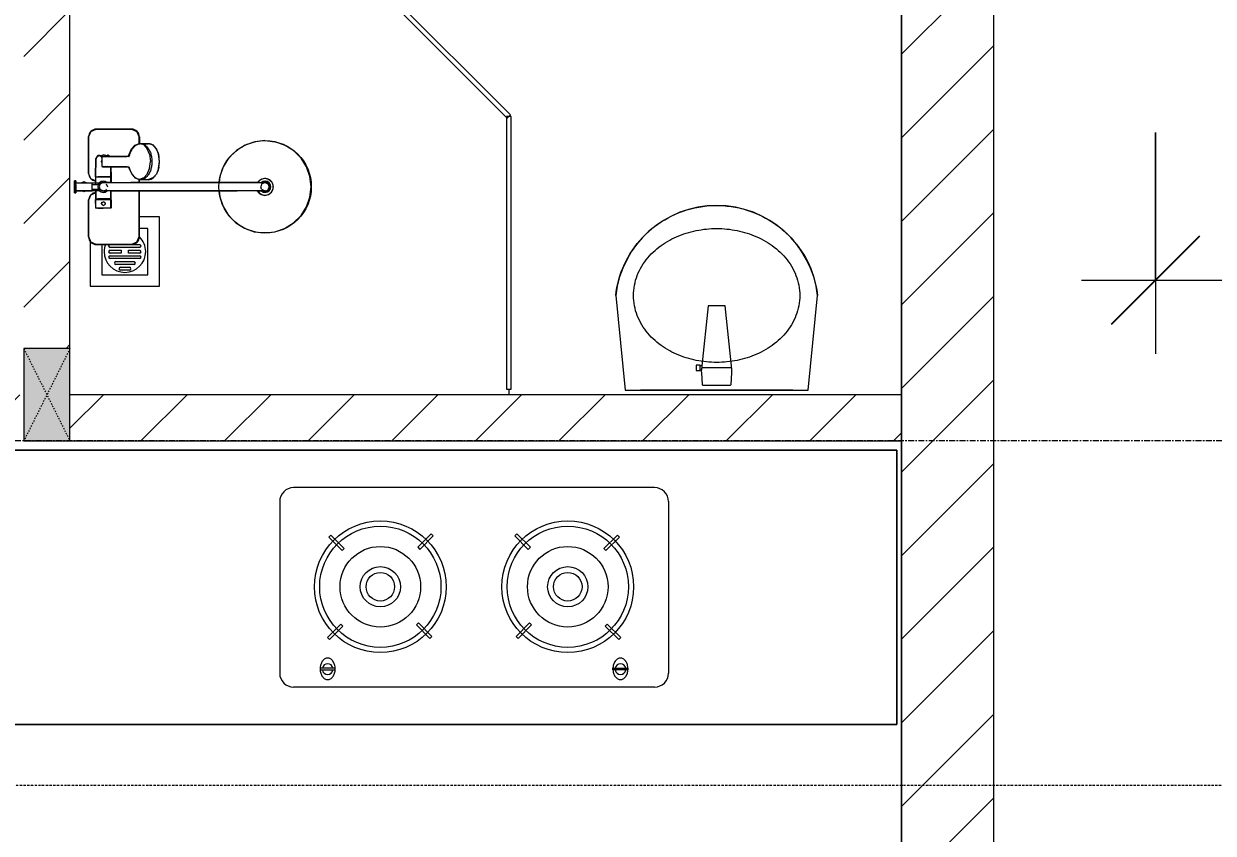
# Model space of a CAD drawing. Header units: millimetres. Extents: x 1591 to 239243, y -15958 to 82755.
# Drawn here: x 141951 to 144526, y 47587 to 49340 of the extents above; entities that cross this region are included whole.
import ezdxf

# ---------------------------------------------------------------- set-up
doc = ezdxf.new("R2010")
doc.units = ezdxf.units.MM
for name, pattern in [('Dash Dot 3_16_', [7.9375, 4.7625, -1.5875, 0, -1.5875]), ('Dash_2_', [6, 3, -3]), ('Grid Line', [22.225, 12.7, -3.175, 3.175, -3.175])]:
    doc.linetypes.add(name, pattern=pattern)
for name, color, linetype, lineweight in [('0-1', 250, 'Continuous', 5), ('A-ANNO-DIMS', 211, 'Continuous', 9), ('A-ANNO-DIMS-160', 211, 'Continuous', 9), ('A-FLOR-2', 9, 'Continuous', 9), ('A-GLAZ-CURT-1', 254, 'Continuous', 9), ('A-GLAZ-CURT-2', 9, 'Continuous', 9), ('A-WALL-1', 253, 'Continuous', 18), ('A-WALL-3', 113, 'Continuous', 18), ('A-WALL-PATT-1', 10, 'Continuous', 9), ('A-WALL-PATT-2', 111, 'Continuous', 9), ('G-ANNO-SYMB-1', 111, 'Dash Dot 3_16_', 18), ('I-FURN', 30, 'Continuous', 9), ('I-FURN-1', 254, 'Continuous', 9), ('M-EQPM-1', 254, 'Continuous', 9), ('P-SANR-FIXT', 6, 'Continuous', 9), ('P-SANR-FIXT-1', 254, 'Continuous', 9), ('S-COLS', 52, 'Continuous', 9), ('S-COLS-4', 254, 'Continuous', 9), ('S-COLS-5', 253, 'Continuous', 18), ('S-COLS-HDLN-1', 9, 'Dash_2_', 9), ('S-GRID-1', 1, 'Grid Line', 9)]:
    doc.layers.add(name, color=color, linetype=linetype, lineweight=lineweight)
doc.styles.add('UTM Avo', font='UTM Avo.ttf', dxfattribs={"width": 0.9, "height": 400})
doc.dimstyles.new('1_Dim_chi_tiet_2_5', dxfattribs={"dimscale": 304.8, "dimtxt": 399.720379, "dimasz": 0.629921, "dimexe": 0.524934, "dimexo": 0.0625, "dimgap": 0.052493, "dimtad": 1, "dimdec": 0, "dimrnd": 5, "dimzin": 0, "dimdsep": 46, "dimtxsty": 'UTM Avo', "dimblk1": 'OBLIQUE', "dimblk2": 'OBLIQUE', "dimsah": 1, "dimcen": 0.09, "dimdle": 0.524934, "dimazin": 0, "dimtfac": 1, "dimtdec": 4, "dimtix": 1, "dimtmove": 0, "dimatfit": 3, "dimfxl": 1.049869, "dimfxlon": 1, "dimtvp": 1, "dimtolj": 1, "dimtzin": 0, "dimarcsym": 2})
pattern_1 = [(45, (0, 0), (-90.50967, 90.50967), [])]

# ---------------------------------------------------------------- blocks, each defined once
blk = doc.blocks.new('bonruatreo - Chậu rửa-V40-TKCS_MB TẦNG 5')
at = {"layer": 'P-SANR-FIXT-1'}
for p, q in [((-218.6, 205), (-198.4, 0)), ((-18.5, 182.5), (-32.2, 52.9)), ((18.5, 182.5), (-18.5, 182.5)), ((33, 45.4), (18.5, 182.5)), ((198.4, 0), (218.6, 205)), ((-35.6, 54.2), (-44.7, 54.2)), ((-44.7, 54.2), (-44.7, 42.8)), ((-35.6, 52.9), (-35.6, 54.2)), ((-32.2, 52.9), (-35.6, 52.9)), ((-35.6, 44.2), (-35.6, 52.9)), ((-32.2, 52.9), (-33.1, 44.2)), ((-44.7, 42.8), (-35.6, 42.8)), ((-35.6, 42.8), (-35.6, 44.2)), ((-35.6, 44.2), (-33.1, 44.2)), ((-33, 37.3), (-31.4, 12.2)), ((32.7, 48.5), (-32.7, 48.5)), ((31.4, 12.2), (33, 37.3)), ((-198.4, 0), (198.4, 0)), ((165, 0), (-165, 0)), ((-30.2, 11), (30.2, 11))]:
    blk.add_line(p, q, dxfattribs=at)
at = {"layer": 'P-SANR-FIXT-1', "flags": 128}
blk.add_lwpolyline([(-218.6, 205), (-217.4, 213.7), (-215.9, 222.4), (-214, 231), (-211.8, 239.5), (-209.3, 247.9), (-206.4, 256.2), (-203.2, 264.4), (-199.6, 272.5), (-195.8, 280.4), (-191.6, 288.1), (-187.1, 295.7), (-182.3, 303.1), (-177.3, 310.3), (-171.9, 317.3), (-166.3, 324.1), (-160.4, 330.6), (-154.2, 336.9), (-147.8, 342.9), (-141.2, 348.7), (-134.3, 354.2), (-127.3, 359.4), (-120, 364.4), (-112.5, 369), (-104.9, 373.4), (-97.1, 377.4), (-89.1, 381.2), (-81, 384.6), (-72.7, 387.6), (-64.4, 390.4), (-55.9, 392.8), (-47.3, 394.8), (-38.7, 396.6), (-30, 397.9), (-21.3, 399), (-12.5, 399.6), (-3.7, 400), (5.1, 399.9), (13.9, 399.6), (22.6, 398.8), (31.4, 397.8), (40.1, 396.3), (48.7, 394.5), (57.2, 392.4), (65.7, 390), (74, 387.2), (82.2, 384.1), (90.3, 380.6), (98.3, 376.8), (106.1, 372.7), (113.7, 368.3), (121.1, 363.6), (128.4, 358.7), (135.4, 353.4), (142.2, 347.8), (148.8, 342), (155.2, 335.9), (161.3, 329.6), (167.2, 323), (172.8, 316.2), (178.1, 309.2), (183.1, 302), (187.8, 294.6), (192.2, 287), (196.4, 279.2), (200.2, 271.3), (203.7, 263.2), (206.8, 255), (209.7, 246.6), (212.2, 238.2), (214.3, 229.7), (216.1, 221.1), (217.6, 212.4), (218.6, 205)], dxfattribs=at)
at = {"layer": 'P-SANR-FIXT-1'}
for centre, radius, start, end in [((0, 180), 220, 6.525, 173.475), ((5.5, 41.4), 38.7, 175.8543, 186.034), ((-5.5, 41.4), 38.7, 353.966, 6.034), ((-30.1, 12.3), 1.3, 183.5997, 268.7722), ((30.1, 12.3), 1.3, 271.2278, 356.4003)]:
    blk.add_arc(centre, radius, start, end, dxfattribs=at)
for points in [[(-180, 205), (-180, 212.4), (-178.6, 227.3), (-172.4, 248.8), (-162.5, 268.9), (-149.4, 287), (-133.8, 303), (-116.1, 316.6), (-96.9, 327.9), (-76.5, 336.8), (-55.2, 343.5), (-33.3, 347.9), (-11.2, 350.1), (11.1, 350.1), (33.3, 347.9), (55.2, 343.5), (76.5, 336.8), (96.9, 327.9), (116.1, 316.6), (133.8, 302.9), (149.5, 287), (162.5, 268.8), (172.4, 248.8), (178.6, 227.3), (180, 212.4), (180, 205)], [(180, 205), (180, 197.6), (178.6, 182.7), (172.4, 161.2), (162.5, 141.2), (149.5, 123), (133.8, 107.1), (116.1, 93.4), (96.9, 82.1), (76.5, 73.2), (55.2, 66.5), (33.3, 62.1), (11.1, 59.9), (-11.2, 59.9), (-33.3, 62.1), (-55.2, 66.5), (-76.5, 73.2), (-96.9, 82.1), (-116.1, 93.4), (-133.8, 107), (-149.4, 123), (-162.5, 141.1), (-172.4, 161.2), (-178.6, 182.7), (-180, 197.6), (-180, 205)]]:
    blk.add_open_spline(points, degree=3, dxfattribs=at)
blk = doc.blocks.new('93925000_0001 - 93925000_top_dwg_93925000_T-348115-TKCS_MB TẦNG 5')
at = {"layer": 'P-SANR-FIXT'}
for p, q in [((-125, -47.4), (-125, -123.4)), ((-29.3, -30.4), (-108, -30.4)), ((-46.3, -78.4), (-46.3, -46.7)), ((-27.2, -47.1), (-26.1, -47.1)), ((21.5, -45.9), (60.6, -46.7)), ((29.3, -30.4), (108, -30.4)), ((125, -47.4), (125, -123.4)), ((-9, -412.5), (-9, -62.5)), ((9, -62.5), (9, -412.5)), ((43, -64.7), (43, -117.7)), ((65.8, -117.7), (65.8, -64.7)), ((-27.2, -77.9), (-26.1, -77.9)), ((43, -78.7), (21.5, -79.2)), ((42.7, -117.9), (42.7, -117.9)), ((43.2, -117.6), (43.2, -117.5)), ((65.6, -117.5), (65.6, -117.6)), ((66.1, -117.9), (66.1, -117.9)), ((-108, -140.4), (-9, -140.4)), ((9, -140.4), (16.1, -140.4)), ((15.4, -159.1), (15.8, -143.3)), ((108, -140.4), (92.7, -140.4)), ((93, -143.3), (93.4, -159.1))]:
    blk.add_line(p, q, dxfattribs=at)
at = {"layer": 'P-SANR-FIXT', "flags": 128}
for points in [[(-45.8, -46.1), (-27.2, -46.1), (-27.2, -78.9), (-45.8, -78.9)], [(-26.1, -46), (-26.1, -78.9), (-9, -79)], [(21.5, -47.4), (21.5, -79.1), (9, -79)]]:
    blk.add_lwpolyline(points, dxfattribs=at)
at = {"layer": 'P-SANR-FIXT'}
for centre, radius in [((-36.5, -62.5), 3.95), ((0, -412.5), 100)]:
    blk.add_circle(centre, radius, dxfattribs=at)
for centre, radius, start, end in [((-108, -47.4), 17, 90, 180), ((-45.8, -46.6), 0.5, 90, 180), ((-29.3, -47.4), 17, 4.7626, 90), ((0, -62.5), 12, 318.5904, 221.4096), ((29.3, -47.4), 17, 90, 175.2374), ((59.7, -57.1), 10.5, 38.6491, 85.492), ((108, -47.4), 17, 360, 90), ((0, -62.5), 9, 90, 180.0008), ((0, -62.5), 9, 360, 90), ((45.7, -61.8), 2.59, 155.1929, 175.7071), ((45.9, -61.8), 2.75, 130.8294, 155.1929), ((46.1, -62.1), 3.08, 110.5459, 130.8294), ((54.4, -334.8), 275.9, 88.2683, 91.7343), ((-11.1, -67.1), 76.9, 1.7693, 4.1075), ((65.2, -72.4), 3.46, 323.2522, 79.3541), ((-45.8, -78.4), 0.5, 180, 270), ((-108, -123.4), 17, 180, 270), ((43.6, -149.4), 29.5, 134.7867, 139.9744), ((46.2, -152), 33.2, 130.0223, 134.7808), ((47.7, -153.8), 35.5, 125.4414, 130.0144), ((49.9, -156.8), 39.2, 121.1773, 125.4365), ((50.6, -157.9), 40.5, 119.697, 121.1761), ((51, -158.7), 41.5, 117.0276, 119.7085), ((52.2, -161.1), 44.1, 113.3199, 117.0258), ((51.7, -159.9), 42.8, 109.7779, 113.2977), ((52.5, -162.2), 45.2, 106.1472, 109.7766), ((53.2, -164.5), 47.7, 103.9355, 106.1665), ((39.1, -108.2), 10.4, 284.3956, 285.5116), ((40.8, -114.2), 4.19, 285.5116, 289.9665), ((40.2, -112.5), 6, 289.9665, 292.7061), ((41.4, -115.3), 2.96, 292.7061, 296.5405), ((41.3, -115.1), 3.16, 296.9591, 300.8286), ((41.8, -115.8), 2.26, 300.8286, 305.287), ((42.1, -116.4), 1.64, 305.287, 309.9326), ((42.6, -116.9), 0.906, 309.9326, 315.24), ((66.5, -116.6), 1.39, 229.6335, 235.1234), ((66.3, -116.8), 1.08, 225.1702, 229.6335), ((67.3, -115.4), 2.79, 235.1234, 238.7439), ((67.2, -115.6), 2.6, 238.7439, 243.4573), ((67.8, -114.4), 3.89, 243.9189, 246.8313), ((68.1, -113.8), 4.52, 246.843, 250.4792), ((68.3, -113.2), 5.24, 250.478, 254.0406), ((68.5, -112.7), 5.75, 254.0357, 256.0561), ((55.4, -165.2), 48.4, 73.8659, 76.0481), ((56.2, -162.4), 45.5, 70.241, 73.86), ((57.4, -159.2), 42.1, 66.6693, 70.2637), ((56.5, -161.3), 44.3, 62.9815, 66.6728), ((58, -158.4), 41.1, 60.2783, 62.9855), ((57.7, -158.9), 41.7, 58.8444, 60.2824), ((59.2, -156.4), 38.7, 54.5377, 58.8482), ((60.9, -154), 35.8, 50.0034, 54.5405), ((62.8, -151.7), 32.8, 45.1921, 50.0042), ((65, -149.6), 29.8, 40.0487, 45.1896), ((87.6, -128.4), 1.5, 180, 187.5386), ((108, -123.4), 17, 270, 360), ((32.6, -143.6), 16.9, 172.414, 179.1297), ((33.7, -143.7), 17.9, 164.9525, 172.4168), ((35.2, -144.2), 19.5, 157.9614, 164.9563), ((37.1, -144.9), 21.6, 151.4775, 157.9654), ((39.3, -146.1), 24, 145.4892, 151.4815), ((41.5, -147.6), 26.8, 139.9517, 145.4927), ((87.6, -128.4), 1.5, 258.6057, 270), ((67.2, -147.7), 26.8, 34.5125, 40.0422), ((69.4, -146.2), 24.2, 28.5363, 34.4919), ((73.8, -143.9), 19.2, 21.6374, 28.9183), ((71.2, -145), 22.1, 15.4436, 21.6374), ((76.8, -143.4), 16.2, 7.1859, 15.4436), ((73.9, -143.8), 19.1, 1.2699, 7.1859), ((32.7, -159), 17.3, 181.3198, 222.2619), ((76, -159), 17.4, 317.3098, 358.6393), ((54.2, -123), 60.6, 259.1395, 270.1494), ((54.2, -119.5), 64.1, 270.1494, 280.3637), ((0, -412.5), 18, 120.2491, 59.7509), ((0, -412.5), 12.2, 137.7946, 42.2054), ((0, -412.5), 9, 180, 0)]:
    blk.add_arc(centre, radius, start, end, dxfattribs=at)
for points, degree in [([(-12.9, 0), (-12.9, -1.5), (-12.9, -3)], 2), ([(12.9, 0), (0, 0), (-12.8, 0)], 2), ([(12.8, 0), (12.9, 0), (12.9, 0)], 2), ([(12.9, 0), (12.9, -1.5), (12.9, -3)], 2), ([(-12.9, -3), (0, -3), (12.8, -3)], 2), ([(-12.8, -3), (-12.9, -3), (-12.9, -3)], 2), ([(-8.5, -3.8), (-8.5, -20.9), (-8.5, -38)], 2), ([(8.5, -3.8), (8.5, -20.9), (8.5, -38)], 2), ([(-5, -46), (-15.5, -46), (-26.1, -46)], 2), ([(-8.5, -38), (0, -38), (8.5, -38)], 2), ([(-5, -38), (-5, -44.8), (-5, -51.6)], 2), ([(5, -38), (5, -44.8), (5, -51.6)], 2), ([(5, -46), (13.3, -46), (21.5, -46)], 2), ([(43.2, -61.6), (43.1, -62.2), (43.3, -62.8), (43, -63.5), (43, -64.1), (43, -64.7)], 5), ([(46.1, -59), (45.8, -59), (45.6, -59), (45.4, -59.1), (45.2, -59.1), (45, -59.2)], 5), ([(65.6, -61.6), (65.6, -60.8), (65.5, -60), (64.3, -59), (63.5, -59), (62.7, -59)], 5), ([(42.8, -182.5), (33, -180.6), (24.7, -176.4), (19.9, -170.7)], 3), ([(88.8, -170.8), (83.9, -176.5), (75.6, -180.7), (65.8, -182.5)], 3)]:
    blk.add_open_spline(points, degree=degree, dxfattribs=at)
for points, weights in [([(-9.3, -3), (-8.5, -3), (-8.5, -3.8)], [1, 0.707106775639, 1]), ([(9.3, -3), (8.5, -3), (8.5, -3.8)], [1, 0.707106765177, 1]), ([(21.5, -45.9), (21.5, -45.7), (21.5, -47.4)], [0.874147445041, 0.908470869121, 1]), ([(67.9, -74.4), (66.9, -75.7), (65.8, -76.4)], [1, 0.991614392871, 1]), ([(54.4, -167.3), (15.8, -167.3), (15.8, -143.6)], [1, 0.707106781187, 1]), ([(93, -143.6), (93, -167.3), (54.4, -167.3)], [1, 0.707106781187, 1])]:
    blk.add_rational_spline(points, weights, degree=2, dxfattribs=at)
blk.add_open_spline([(68, -50.6), (68.4, -51.1), (68.6, -51.7), (68.7, -53.5), (68.2, -54.7), (66.1, -57), (64.6, -58.1), (62.7, -59)], degree=3, knots=[0.3623591, 0.3623591, 0.3623591, 0.3623591, 0.4991435, 0.4991435, 0.7494159, 0.7494159, 0.9564651, 0.9564651, 0.9564651, 0.9564651], dxfattribs=at)
blk = doc.blocks.new('93925000_0001 - 93925000_top_dwg-348114-TKCS_MB TẦNG 5')
blk.add_blockref('93925000_0001 - 93925000_top_dwg_93925000_T-348115-TKCS_MB TẦNG 5', (0, 0))
blk = doc.blocks.new('93925000_0001 - 93925000_3D_low_dwg-348120-TKCS_MB TẦNG 5')
at = {"layer": 'P-SANR-FIXT'}
for p, q in [((-13, 0.4), (-12.1, 0.4)), ((-13, 0.4), (-11.6, 0.4)), ((-13, 0.4), (-12.1, 0.4)), ((-13, 0.4), (-11.6, 0.4)), ((-13, -2.4), (-13, 0.4)), ((-13, -2.4), (-13, 0.4)), ((-12.1, 0.4), (-9.1, 0.4)), ((-12.1, 0.4), (-9.1, 0.4)), ((-8, 0.4), (-11.6, 0.4)), ((-8, 0.4), (-11.6, 0.4)), ((-9.1, 0.4), (-5, 0.4)), ((-5, 0.4), (-8, 0.4)), ((-5, 0.4), (0, 0.4)), ((0, 0.4), (5.1, 0.4)), ((5.1, 0.4), (9, 0.4)), ((8.2, 0.4), (5.1, 0.4)), ((11.6, 0.4), (8.2, 0.4)), ((11.6, 0.4), (8.2, 0.4)), ((9, 0.4), (12, 0.4)), ((9, 0.4), (12, 0.4)), ((13, 0.4), (11.6, 0.4)), ((13, 0.4), (11.6, 0.4)), ((12, 0.4), (13, 0.4)), ((12, 0.4), (13, 0.4)), ((13, -2.4), (13, 0.4)), ((13, -2.4), (13, 0.4)), ((-12.1, -2.4), (-13, -2.4)), ((-13, -2.4), (-11.6, -2.4)), ((-12.1, -2.4), (-13, -2.4)), ((-13, -2.4), (-11.6, -2.4)), ((-9.1, -2.4), (-12.1, -2.4)), ((-9.1, -2.4), (-12.1, -2.4)), ((-11.6, -2.4), (-8.5, -2.4)), ((-11.6, -2.4), (-8.9, -2.4)), ((-11.1, -20.1), (-8.9, -14.6)), ((-8.9, -25.2), (-11.1, -20.1)), ((-5, -2.4), (-9.1, -2.4)), ((-8.9, -45.6), (-8.9, -2.4)), ((-6.1, -2.4), (-8.5, -2.4)), ((-8.5, -53.6), (-8.5, -2.4)), ((0, -2.4), (-5, -2.4)), ((5.1, -2.4), (0, -2.4)), ((5.1, -2.4), (9, -2.4)), ((6.1, -2.4), (8.5, -2.4)), ((11.6, -2.4), (8.5, -2.4)), ((8.5, -2.4), (8.5, -53.6)), ((8.9, -2.4), (8.9, -45.6)), ((11.6, -2.4), (8.9, -2.4)), ((11.1, -20.1), (8.9, -15)), ((8.9, -25.6), (11.1, -20.1)), ((9, -2.4), (12, -2.4)), ((9, -2.4), (12, -2.4)), ((13, -2.4), (11.6, -2.4)), ((13, -2.4), (11.6, -2.4)), ((12, -2.4), (13, -2.4)), ((12, -2.4), (13, -2.4)), ((-125, -47), (-120, -35)), ((-120, -35), (-125, -47)), ((-125, -123), (-125, -47)), ((-125, -47), (-125, -123)), ((-120, -35), (-108, -30)), ((-108, -30), (-120, -35)), ((-108, -30), (-29.2, -30)), ((-29.2, -30), (-108, -30)), ((-46.3, -45.7), (-27.2, -45.6)), ((-46.3, -46.9), (-46.3, -45.7)), ((-46.3, -45.7), (-46.3, -46.9)), ((-46.3, -50.5), (-46.3, -46.9)), ((-46.3, -50.5), (-46.3, -56.1)), ((-29.2, -30), (-17.2, -35)), ((-17.2, -35), (-29.2, -30)), ((-27.2, -46.8), (-27.2, -45.6)), ((-27.2, -46.8), (-27.2, -50.4)), ((-27.2, -56), (-27.2, -50.4)), ((-26.1, -46.8), (-26.1, -45.6)), ((-8.5, -45.6), (-26.1, -45.6)), ((-26.1, -46.8), (-26.1, -50.4)), ((-26.1, -56), (-26.1, -50.4)), ((-17.2, -35), (-12.8, -45.6)), ((-12.8, -45.6), (-17.2, -35)), ((-4.4, -50.9), (-8.5, -53.6)), ((-4.4, -50.9), (-8.5, -53.6)), ((-4.6, -51), (-4.4, -50.9)), ((0, -50.1), (-4.4, -50.9)), ((4.4, -50.9), (0, -50.1)), ((4.4, -50.9), (4.6, -51)), ((4.4, -50.9), (8.5, -53.6)), ((4.4, -50.9), (8.5, -53.6)), ((21.5, -45.6), (8.5, -45.6)), ((17.2, -35), (12.8, -45.6)), ((12.8, -45.6), (17.2, -35)), ((17.2, -35), (29.2, -30)), ((17.2, -35), (29.2, -30)), ((21.5, -45.6), (60.6, -46.1)), ((21.5, -46.8), (21.5, -45.6)), ((21.5, -46.8), (21.5, -50.4)), ((21.5, -56), (21.5, -50.4)), ((29.2, -30), (108, -30)), ((108, -30), (29.2, -30)), ((60.6, -46.1), (66.7, -50.3)), ((66.7, -50.3), (69.5, -62.1)), ((108, -30), (120, -35)), ((120, -35), (108, -30)), ((120, -35), (125, -47)), ((125, -47), (120, -35)), ((125, -47), (125, -123)), ((125, -123), (125, -47)), ((-46.3, -56.1), (-46.3, -62.1)), ((-46.3, -68.1), (-46.3, -62.1)), ((-46.3, -73.7), (-46.3, -68.1)), ((-46.3, -77.3), (-46.3, -73.7)), ((-40.5, -62.1), (-39.4, -59.4)), ((-40.5, -62.1), (-39.3, -64.9)), ((-36.6, -58.1), (-39.4, -59.4)), ((-36.5, -66.1), (-39.3, -64.9)), ((-36.6, -58.1), (-33.6, -59.3)), ((-33.6, -64.8), (-36.5, -66.1)), ((-33.6, -59.3), (-32.5, -62.1)), ((-33.6, -64.8), (-32.5, -62.1)), ((-27.2, -62.1), (-27.2, -56)), ((-27.2, -68.2), (-27.2, -62.1)), ((-27.2, -73.8), (-27.2, -68.2)), ((-27.2, -77.4), (-27.2, -73.8)), ((-26.1, -62.1), (-26.1, -56)), ((-26.1, -68.2), (-26.1, -62.1)), ((-26.1, -73.8), (-26.1, -68.2)), ((-26.1, -77.4), (-26.1, -73.8)), ((-11.1, -57.5), (-12, -62.1)), ((-11.2, -57.7), (-12, -62.1)), ((-12, -62.1), (-11.2, -66.5)), ((-12, -62.1), (-11.2, -66.5)), ((-8.5, -53.6), (-11.2, -57.7)), ((-8.5, -53.6), (-11.2, -57.7)), ((-11.1, -57.5), (-11.2, -57.7)), ((-11.1, -66.7), (-11.2, -66.5)), ((-11.2, -66.5), (-9, -69.8)), ((-11.1, -66.7), (-9, -69.9)), ((-5.4, -54.9), (-9, -62.1)), ((-9, -62.1), (-9, -66.3)), ((-9, -79.5), (-9, -66.3)), ((-6.3, -67.4), (-5.4, -69.3)), ((0, -53.1), (-5.4, -54.9)), ((6.4, -68.5), (0, -71.1)), ((9, -62.1), (6.4, -55.7)), ((9, -62.1), (7.9, -59.4)), ((11.1, -57.5), (8.5, -53.6)), ((11.2, -57.7), (8.5, -53.6)), ((11.2, -57.7), (8.5, -53.6)), ((9, -62.1), (9, -66.5)), ((9, -79.6), (9, -66.5)), ((9, -69.8), (11.2, -66.5)), ((9, -69.8), (11.2, -66.5)), ((9, -69.8), (10.6, -67.4)), ((11.1, -57.5), (11.2, -57.7)), ((11.1, -66.7), (12, -62.1)), ((11.1, -66.7), (11.2, -66.5)), ((12, -62.1), (11.2, -57.7)), ((12, -62.1), (11.2, -57.7)), ((11.2, -66.5), (12, -62.1)), ((21.5, -62.1), (21.5, -56)), ((21.5, -68.2), (21.5, -62.1)), ((21.5, -73.8), (21.5, -68.2)), ((21.5, -77.4), (21.5, -73.8)), ((43.3, -68.3), (43.8, -62.2)), ((43.3, -68.3), (44.3, -66.3)), ((44.3, -70.3), (43.3, -68.3)), ((44.3, -58.6), (44.2, -112.9)), ((65.4, -58.6), (44.3, -58.6)), ((52.7, -58.6), (54.8, -57.9)), ((54.8, -57.9), (56.9, -58.6)), ((65.4, -58.6), (65.4, -112.9)), ((66.3, -68.3), (65.4, -66.3)), ((65.4, -70.2), (66.3, -68.3)), ((66.3, -68.3), (65.5, -58.6)), ((66.7, -73.9), (69.5, -62.1)), ((-46.3, -78.5), (-46.3, -77.3)), ((-46.3, -78.5), (-46.3, -77.3)), ((-46.3, -78.5), (-27.2, -78.6)), ((-27.2, -78.6), (-27.2, -77.4)), ((-26.1, -78.6), (-26.1, -77.4)), ((-26.1, -78.6), (-9, -78.6)), ((-9, -79.5), (-9, -94.5)), ((-9, -94.5), (-9, -122.1)), ((9, -78.6), (21.5, -78.6)), ((9, -79.6), (9, -94.6)), ((9, -94.6), (9, -122.1)), ((21.5, -78.6), (21.5, -77.4)), ((21.5, -78.6), (44.3, -78.3)), ((-120, -135), (-125, -123)), ((-125, -123), (-120, -135)), ((-9, -122.1), (-9, -352.1)), ((9, -352.1), (9, -122.1)), ((27.2, -123.6), (19, -131.1)), ((42.7, -116.4), (27.2, -123.6)), ((44.2, -112.9), (42.7, -116.4)), ((65.4, -112.9), (67, -116.4)), ((67, -116.4), (82.2, -123.4)), ((82.2, -123.4), (90.4, -130.7)), ((125, -123), (120, -135)), ((120, -135), (125, -123)), ((-108, -140), (-120, -135)), ((-120, -135), (-108, -140)), ((-8.8, -140), (-108, -140)), ((-108, -140), (-8.8, -140)), ((16.1, -140), (8.8, -140)), ((8.8, -140), (16.1, -140)), ((16, -140.4), (19, -131.1)), ((16, -140.4), (16, -160.1)), ((19.3, -150.1), (16, -140.4)), ((27.5, -157.3), (19.3, -150.1)), ((90.7, -149.6), (82.5, -157.2)), ((90.4, -130.7), (93.7, -140.4)), ((90.7, -149.6), (93.7, -140.4)), ((108, -140), (93.6, -140)), ((93.6, -140), (108, -140)), ((93.7, -140.4), (93.7, -160.1)), ((108, -140), (120, -135)), ((108, -140), (120, -135)), ((16, -160.1), (18.8, -169)), ((19.3, -169.7), (16, -160.1)), ((25.5, -175.3), (19.3, -169.7)), ((27.5, -157.3), (39.8, -162.4)), ((39.8, -182), (27.5, -177)), ((39.8, -162.4), (54.8, -164.2)), ((70.6, -162.2), (54.8, -164.2)), ((70.6, -162.2), (82.5, -157.2)), ((82.5, -176.8), (70.6, -181.9)), ((82.2, -177), (79.6, -178.1)), ((90.7, -169.3), (82.5, -176.8)), ((90.6, -169.4), (88.2, -171.6)), ((93.7, -160.1), (90.7, -169.3)), ((39.6, -182), (54.8, -183.9)), ((39.8, -182), (54.8, -183.9)), ((54.8, -183.9), (70.6, -181.9)), ((54.8, -183.9), (69.3, -182.2)), ((-61.8, -333.3), (-77.7, -348.9)), ((-42.5, -321.4), (-61.8, -333.3)), ((-21.4, -314.2), (-42.5, -321.4)), ((-9, -312.8), (-21.4, -314.2)), ((22.5, -314.4), (9, -312.9)), ((43, -321.6), (22.5, -314.4)), ((61.9, -333.3), (43, -321.6)), ((78.8, -350.3), (61.9, -333.3)), ((-77.7, -348.9), (-89.8, -367.9)), ((-9, -374.4), (-9, -352.1)), ((9, -374.3), (9, -352.1)), ((90.5, -369.3), (78.8, -350.3)), ((-89.8, -367.9), (-97.3, -388.9)), ((-9, -394.7), (-9, -374.4)), ((9, -394.5), (9, -374.3)), ((97.6, -390.1), (90.5, -369.3)), ((-97.3, -388.9), (-100, -411.9)), ((-100, -411.9), (-97.6, -433.8)), ((-16.7, -404), (-18.5, -411.9)), ((-18.5, -411.9), (-18.5, -411.9)), ((-18.5, -411.9), (-16.5, -420.1)), ((-11.8, -397.7), (-16.7, -404)), ((-12, -411.9), (-9, -404.4)), ((-8.3, -420.6), (-12, -411.9)), ((-9, -396.3), (-11.8, -397.7)), ((-9, -394.7), (-9, -407.6)), ((-5.4, -404.7), (-9, -411.9)), ((-9, -407.6), (-9, -411.9)), ((-9, -411.9), (-9, -411.9)), ((-5.4, -404.7), (-6.3, -405.5)), ((-5.4, -404.7), (0, -402.9)), ((5.4, -404.7), (0, -402.9)), ((9, -411.9), (5.4, -404.7)), ((5.4, -404.7), (6.2, -405.4)), ((5.4, -419.1), (9, -411.6)), ((5.4, -419.1), (9, -411.9)), ((8.7, -420.2), (12, -411.9)), ((9, -394.5), (9, -407.4)), ((11.7, -397.6), (9, -396.3)), ((12, -411.9), (9, -404.9)), ((9, -411.9), (9, -407.4)), ((9, -411.6), (9, -411.9)), ((11.7, -397.6), (16.7, -403.7)), ((11.7, -397.6), (16.7, -403.7)), ((18.5, -411.9), (16.5, -420.1)), ((16.7, -403.7), (18.5, -411.9)), ((16.7, -403.7), (18.5, -411.9)), ((18.5, -411.9), (18.5, -411.9)), ((100, -411.9), (97.5, -433.9)), ((100, -411.9), (97.6, -390.1)), ((-97.6, -433.8), (-90.5, -454.4)), ((-16.5, -420.1), (-11.3, -426.5)), ((-11.3, -426.5), (-3.9, -430)), ((0, -423.9), (-8.3, -420.6)), ((-5.4, -419.1), (-6.2, -418.4)), ((0, -420.9), (-5.4, -419.1)), ((0, -420.9), (-5.4, -419.1)), ((-3.9, -430), (4.1, -429.9)), ((5.4, -419.1), (0, -420.9)), ((5.4, -419.1), (0, -420.9)), ((8.7, -420.2), (0, -423.9)), ((4.1, -429.9), (11.7, -426.2)), ((6.2, -418.4), (5.4, -419.1)), ((16.5, -420.1), (11.7, -426.2)), ((89.8, -455.8), (97.5, -433.9)), ((-90.5, -454.4), (-78.4, -473.9)), ((78, -474.5), (89.8, -455.8)), ((-78.4, -473.9), (-62.2, -490.2)), ((61.9, -490.4), (78, -474.5)), ((-62.2, -490.2), (-43.5, -501.9)), ((-43.5, -501.9), (-22.2, -509.4)), ((-22.2, -509.4), (-0.1, -511.9)), ((-0.1, -511.9), (22.1, -509.4)), ((22.1, -509.4), (42.9, -502.2)), ((42.9, -502.2), (61.9, -490.4))]:
    blk.add_line(p, q, dxfattribs=at)
blk = doc.blocks.new('93925000_0001 - FMM 93925000-348244-TKCS_MB TẦNG 5')
for name in ['93925000_0001 - 93925000_3D_low_dwg-348120-TKCS_MB TẦNG 5', '93925000_0001 - 93925000_top_dwg-348114-TKCS_MB TẦNG 5']:
    blk.add_blockref(name, (0, 0))
blk = doc.blocks.new('THU NUOC - THU NUOC-V87-TKCS_MB TẦNG 5')
at = {"layer": 'M-EQPM-1'}
for p, q in [((-66.3, 70.6), (-66.3, -79.4)), ((83.7, 70.6), (-66.3, 70.6)), ((83.7, -27.4), (83.7, 70.6)), ((58.7, 45.6), (-41.3, 45.6)), ((-41.3, 45.6), (-41.3, -54.4)), ((-1.1, 35.6), (18.5, 35.6)), ((18.5, 29.6), (-1.1, 29.6)), ((58.7, -19.9), (58.7, 45.6)), ((-23.3, 10.8), (40.9, 10.8)), ((40.9, 4.8), (-23.3, 4.8)), ((-11, 23.3), (28.5, 23.3)), ((28.5, 17.3), (-11, 17.3)), ((-23.3, -1.2), (0.7, -1.2)), ((0.7, -7.2), (-23.3, -7.2)), ((-23.3, -13.6), (40.9, -13.6)), ((40.9, -19.6), (-23.3, -19.6)), ((0.7, -1.2), (0.7, -7.2)), ((16.7, -1.2), (40.9, -1.2)), ((16.7, -7.2), (16.7, -1.2)), ((40.9, -7.2), (16.7, -7.2)), ((-41.3, -54.4), (-22.3, -54.4)), ((-66.3, -79.4), (-22.3, -79.4))]:
    blk.add_line(p, q, dxfattribs=at)
for centre, radius, start, end in [((8.7, -4.4), 45, 0, 180), ((8.7, -4.4), 45, 0, 180), ((-1.1, 32.6), 3, 90, 270), ((18.5, 32.6), 3, 270, 90), ((-23.3, 7.8), 3, 90, 270), ((-11, 20.3), 3, 90, 270), ((28.5, 20.3), 3, 270, 90), ((40.9, 7.8), 3, 270, 90), ((8.7, -4.4), 45, 180, 225), ((8.7, -4.4), 45, 180, 225), ((-23.3, -4.2), 3, 90, 270), ((-23.3, -16.6), 3, 90, 270), ((40.9, -4.2), 3, 270, 90), ((40.9, -16.6), 3, 270, 90), ((8.7, -4.4), 45, 339.7593, 360), ((8.7, -4.4), 45, 339.7593, 360)]:
    blk.add_arc(centre, radius, start, end, dxfattribs=at)
blk = doc.blocks.new('G1_SOF - BO TRU - 100x200-745959-TKCS_MB TẦNG 5')
at = {"layer": 'S-COLS'}
blk.add_hatch(color=256, dxfattribs=at).paths.add_polyline_path([(-50, 100), (-50, -100), (50, -100), (50, 100)])
at = {"layer": 'S-COLS-5'}
for p, q in [((50, 100), (-50, 100)), ((-50, 100), (-50, -100)), ((50, -100), (50, 100)), ((-50, -100), (50, -100))]:
    blk.add_line(p, q, dxfattribs=at)
at = {"layer": 'S-COLS-HDLN-1'}
for p, q in [((50, 100), (-50, -100)), ((-50, 100), (50, -100))]:
    blk.add_line(p, q, dxfattribs=at)
blk = doc.blocks.new('System Panel - Glazed-901218-TKCS_MB TẦNG 5')
at = {"layer": 'A-GLAZ-CURT-2'}
for p, q in [((295.3, 5), (-295.3, 5)), ((-295.3, 5), (-295.3, -5)), ((295.3, -5), (295.3, 5)), ((-295.3, -5), (295.3, -5))]:
    blk.add_line(p, q, dxfattribs=at)
blk = doc.blocks.new('System Panel - Glazed-901219-TKCS_MB TẦNG 5')
at = {"layer": 'A-GLAZ-CURT-2'}
for p, q in [((316.6, 5), (-316.6, 5)), ((-316.6, 5), (-316.6, -5)), ((316.6, -5), (316.6, 5)), ((-316.6, -5), (316.6, -5))]:
    blk.add_line(p, q, dxfattribs=at)
blk = doc.blocks.new('HE BEP A1 - HE BEP A 2-885810-TKCS_MB TẦNG 5')
at = {"layer": 'I-FURN'}
for p, q in [((662.4, 594.4), (3700, 594.4)), ((3700, 594.4), (3700, 0)), ((3700, 594.4), (3700, 0)), ((3175.6, 513.2), (2394, 513.2)), ((2364, 483.2), (2364, 111.2)), ((3205.6, 483.2), (3205.6, 111.2)), ((2692.1, 413), (2663, 383.9)), ((2696.5, 408.6), (2692.1, 413)), ((2873.2, 408.6), (2877.5, 413)), ((2877.5, 413), (2906.7, 383.9)), ((2474.5, 410.3), (2470.1, 405.9)), ((2470.1, 405.9), (2499.2, 376.7)), ((2503.6, 381.1), (2474.5, 410.3)), ((2667.3, 379.5), (2696.5, 408.6)), ((2902.3, 379.5), (2873.2, 408.6)), ((3066, 381.1), (3095.1, 410.3)), ((3099.5, 405.9), (3070.4, 376.7)), ((3095.1, 410.3), (3099.5, 405.9)), ((2499.2, 376.7), (2503.6, 381.1)), ((2663, 383.9), (2667.3, 379.5)), ((2906.7, 383.9), (2902.3, 379.5)), ((3070.4, 376.7), (3066, 381.1)), ((2467.4, 188.3), (2496.5, 217.4)), ((2500.9, 213), (2471.8, 183.9)), ((2496.5, 217.4), (2500.9, 213)), ((2660.2, 215.8), (2664.6, 220.2)), ((2689.3, 186.7), (2660.2, 215.8)), ((2664.6, 220.2), (2693.7, 191.1)), ((2905, 220.2), (2875.9, 191.1)), ((2880.3, 186.7), (2909.4, 215.8)), ((2909.4, 215.8), (2905, 220.2)), ((3073.1, 217.4), (3068.7, 213)), ((3068.7, 213), (3097.9, 183.9)), ((3102.3, 188.3), (3073.1, 217.4)), ((2471.8, 183.9), (2467.4, 188.3)), ((2693.7, 191.1), (2689.3, 186.7)), ((2875.9, 191.1), (2880.3, 186.7)), ((3097.9, 183.9), (3102.3, 188.3)), ((2451.6, 122.3), (2451.6, 118.3)), ((2484.1, 122.3), (2451.6, 122.3)), ((2451.6, 118.3), (2484.1, 118.3)), ((2484.1, 118.3), (2484.1, 122.3)), ((3085.5, 118.3), (3085.5, 122.3)), ((3085.5, 122.3), (3118, 122.3)), ((3118, 118.3), (3085.5, 118.3)), ((3118, 122.3), (3118, 118.3)), ((3175.6, 81.2), (2394, 81.2)), ((3700, 0), (662.4, 0))]:
    blk.add_line(p, q, dxfattribs=at)
for centre, radius in [((2581.9, 298.5), 142.6), ((2987.7, 298.5), 142.6), ((2581.9, 298.5), 131.3), ((2987.7, 298.5), 131.3), ((2581.9, 298.5), 87.2), ((2987.7, 298.5), 87.2), ((2581.9, 298.5), 43.6), ((2987.7, 298.5), 43.6), ((2581.9, 298.5), 30.9), ((2987.7, 298.5), 30.9)]:
    blk.add_circle(centre, radius, dxfattribs=at)
for centre, radius, start, end in [((2394, 483.2), 30, 90, 180), ((3175.6, 483.2), 30, 360, 90), ((2485.1, 120.7), 33.5, 163.9419, 180), ((2476.6, 123.1), 24.7, 145.204, 163.9419), ((2467.8, 120.3), 11.6, 9.9102, 170.0898), ((2471.3, 126.9), 18.1, 120.7976, 145.204), ((2467.9, 132.6), 11.5, 90, 120.7976), ((2467.9, 132.6), 11.5, 59.2024, 90), ((2464.5, 126.9), 18.1, 34.796, 59.2024), ((2459.1, 123.1), 24.7, 16.0581, 34.796), ((2450.6, 120.7), 33.5, 0, 16.0581), ((3119, 120.7), 33.5, 163.9419, 180), ((3110.5, 123.1), 24.7, 145.204, 163.9419), ((3105.2, 126.9), 18.1, 120.7976, 145.204), ((3101.8, 120.3), 11.6, 9.9102, 170.0898), ((3101.8, 132.6), 11.5, 90, 120.7976), ((3101.8, 132.6), 11.5, 59.2024, 90), ((3098.4, 126.9), 18.1, 34.796, 59.2024), ((3093, 123.1), 24.7, 16.0581, 34.796), ((3084.5, 120.7), 33.5, 0, 16.0581), ((2394, 111.2), 30, 180, 270), ((2485.1, 120.7), 33.5, 180, 196.0581), ((2476.6, 118.2), 24.7, 196.0581, 214.796), ((2467.8, 120.3), 11.6, 189.7177, 350.2823), ((2471.3, 114.5), 18.1, 214.796, 239.2024), ((2464.5, 114.5), 18.1, 300.7976, 325.204), ((2459.1, 118.2), 24.7, 325.204, 343.9419), ((2450.6, 120.7), 33.5, 343.9419, 0), ((3119, 120.7), 33.5, 180, 196.0581), ((3110.5, 118.2), 24.7, 196.0581, 214.796), ((3105.2, 114.5), 18.1, 214.796, 239.2024), ((3101.8, 120.3), 11.6, 189.7177, 350.2823), ((3098.4, 114.5), 18.1, 300.7976, 325.204), ((3093, 118.2), 24.7, 325.204, 343.9419), ((3084.5, 120.7), 33.5, 343.9419, 0), ((3175.6, 111.2), 30, 270, 0), ((2467.9, 108.8), 11.5, 239.2024, 270), ((2467.9, 108.8), 11.5, 270, 300.7976), ((3101.8, 108.8), 11.5, 239.2024, 270), ((3101.8, 108.8), 11.5, 270, 300.7976)]:
    blk.add_arc(centre, radius, start, end, dxfattribs=at)
at = {"layer": 'I-FURN-1'}
for p, q in [((3700, 594.4), (0, 594.4)), ((3700, 0), (3700, 594.4)), ((0, 0), (3700, 0))]:
    blk.add_line(p, q, dxfattribs=at)
blk = doc.blocks.new('NCV_TKTC_TANG 5_rvt-1-TKCS_MB TẦNG 5')
at = {"layer": 'A-WALL-PATT-1'}
h = blk.add_hatch(dxfattribs=at)
h.set_pattern_fill('FP_1', color=256, style=0, pattern_type=2)
h.set_pattern_definition(pattern_1)
h.paths.add_polyline_path([(39952.6, 48636.9), (40052.6, 48636.9), (40052.6, 50436.9), (39952.6, 50436.9), (39952.6, 48749.3)])
h = blk.add_hatch(dxfattribs=at)
h.set_pattern_fill('FP_1', color=256, style=0, pattern_type=2)
h.set_pattern_definition(pattern_1)
h.paths.add_polyline_path([(40801.2, 48436.9), (41852.6, 48436.9), (41852.6, 48536.9), (40052.6, 48536.9), (40052.6, 48436.9)])
h.paths.add_polyline_path([(39189.2, 48436.9), (39952.6, 48436.9), (39952.6, 48536.9), (38152.6, 48536.9), (38152.6, 48436.9), (38383.2, 48436.9)])
at = {"layer": 'A-FLOR-2'}
for p, q in [((41852.6, 48536.9), (41852.6, 50436.9)), ((41002.6, 48548.9), (41002.6, 48536.9)), ((41852.6, 45436.9), (41852.6, 48436.9))]:
    blk.add_line(p, q, dxfattribs=at)
at = {"layer": 'A-WALL-1'}
for p, q in [((40052.6, 48636.9), (40052.6, 50436.9)), ((41852.6, 48536.9), (40052.6, 48536.9)), ((41852.6, 48436.9), (41852.6, 48536.9)), ((40052.6, 48436.9), (41852.6, 48436.9))]:
    blk.add_line(p, q, dxfattribs=at)
at = {"layer": 'A-GLAZ-CURT-1'}
for name, p, rotation in [('System Panel - Glazed-901219-TKCS_MB TẦNG 5', (40778.7, 49363.5), 135.0000000000011), ('System Panel - Glazed-901218-TKCS_MB TẦNG 5', (41002.6, 48844.3), 90.00000000000081)]:
    blk.add_blockref(name, p, dxfattribs=dict(at, rotation=rotation))
at = {"layer": 'I-FURN-1'}
blk.add_blockref('HE BEP A1 - HE BEP A 2-885810-TKCS_MB TẦNG 5', (38142.6, 47822.6), dxfattribs=at)
at = {"layer": 'M-EQPM-1', "rotation": 180}
blk.add_blockref('THU NUOC - THU NUOC-V87-TKCS_MB TẦNG 5', (40180.2, 48842.5), dxfattribs=at)
at = {"layer": 'P-SANR-FIXT-1', "rotation": 89.9999999999994}
blk.add_blockref('93925000_0001 - FMM 93925000-348244-TKCS_MB TẦNG 5', (40062.6, 48987.3), dxfattribs=at)
at = {"layer": 'P-SANR-FIXT-1'}
blk.add_blockref('bonruatreo - Chậu rửa-V40-TKCS_MB TẦNG 5', (41452.6, 48546.9), dxfattribs=at)
at = {"layer": 'S-COLS-4'}
blk.add_blockref('G1_SOF - BO TRU - 100x200-745959-TKCS_MB TẦNG 5', (40002.6, 48536.9), dxfattribs=at)
blk = doc.blocks.new('DIMBLOCK6-TKCS_MB TẦNG 5')
at = {"layer": 'A-ANNO-DIMS-160'}
for p, q in [((144401.4, 49105.2), (144401.4, 48625.2)), ((144401.4, 48785.2), (144401.4, 49105.2)), ((146451.4, 49105.2), (146451.4, 48625.2)), ((146451.4, 48785.2), (146451.4, 49105.2)), ((144241.4, 48785.2), (146611.4, 48785.2))]:
    blk.add_line(p, q, dxfattribs=at)
at = {"layer": 'A-ANNO-DIMS-160', "lineweight": 25}
for p, q in [((144401.4, 48785.2), (144497.4, 48881.2)), ((146451.4, 48785.2), (146547.4, 48881.2)), ((144401.4, 48785.2), (144305.4, 48689.2)), ((146451.4, 48785.2), (146355.4, 48689.2))]:
    blk.add_line(p, q, dxfattribs=at)
at = {"layer": 'A-ANNO-DIMS-160', "color": 0, "insert": (144878.6, 49304.9), "char_height": 400, "width": 1314.636, "attachment_point": 1, "line_spacing_factor": 1.110334, "style": 'UTM Avo'}
blk.add_mtext('2050', dxfattribs=at)
blk = doc.blocks.new('_Oblique')
at = {"color": 0, "linetype": 'ByBlock', "lineweight": -2}
blk.add_line((-0.5, -0.5), (0.5, 0.5), dxfattribs=at)
blk = doc.blocks.new('DIMBLOCK32-TKCS_MB TẦNG 5')
at = {"layer": 'A-ANNO-DIMS-160'}
for p, q in [((137051.4, 47790.3), (137051.4, 47310.3)), ((137051.4, 47470.3), (137051.4, 47790.3)), ((143851.5, 47790.3), (143851.5, 47310.3)), ((143851.5, 47470.3), (143851.5, 47790.3)), ((136891.4, 47470.3), (144011.5, 47470.3))]:
    blk.add_line(p, q, dxfattribs=at)
at = {"layer": 'A-ANNO-DIMS-160', "lineweight": 25}
for p, q in [((137051.4, 47470.3), (137147.4, 47566.3)), ((143851.5, 47470.3), (143947.5, 47566.3)), ((137051.4, 47470.3), (136955.4, 47374.3)), ((143851.5, 47470.3), (143755.5, 47374.3))]:
    blk.add_line(p, q, dxfattribs=at)
at = {"layer": 'A-ANNO-DIMS-160', "color": 0, "insert": (139903.7, 47989.9), "char_height": 400, "width": 1314.636, "attachment_point": 1, "line_spacing_factor": 1.110334, "style": 'UTM Avo'}
blk.add_mtext('6800', dxfattribs=at)

msp = doc.modelspace()

# ---------------------------------------------------------------- hatches: boundary and pattern name
at = {"layer": 'A-WALL-PATT-2'}
h = msp.add_hatch(dxfattribs=at)
h.set_pattern_fill('FP_1', color=256, style=0, pattern_type=2)
h.set_pattern_definition([(45, (101998.83, 0), (-90.50967, 90.50967), [])])
h.paths.add_polyline_path([(143851.5, 45436.9), (144051.5, 45436.9), (144051.5, 45585.3), (143851.5, 45585.3)])
h.paths.add_polyline_path([(143851.5, 46675.3), (144051.5, 46675.3), (144051.5, 49486.9), (143851.5, 49486.9), (143851.5, 46897.5)])

# ---------------------------------------------------------------- linework, layer by layer
at = {"layer": 'A-WALL-3'}
for p, q in [((143851.5, 50336.9), (143851.5, 46675.3)), ((144051.5, 46675.3), (144051.5, 49486.9))]:
    msp.add_line(p, q, dxfattribs=at)
at = {"layer": 'G-ANNO-SYMB-1'}
msp.add_line((130746.6, 47691.5), (236925.7, 47691.5), dxfattribs=at)
at = {"layer": 'S-GRID-1'}
msp.add_line((229978.4, 48436.9), (136410.9, 48436.9), dxfattribs=at)

# ---------------------------------------------------------------- block references
at = {"layer": '0-1'}
msp.add_blockref('NCV_TKTC_TANG 5_rvt-1-TKCS_MB TẦNG 5', (101998.8, 0), dxfattribs=at)

# ---------------------------------------------------------------- dimensions: what is measured, and where the dimension line sits
at = {"layer": 'A-ANNO-DIMS'}
for base, p1, p2, override, picture, middle in [((146451.4, 48785.2), (144401.4, 49105.2), (146451.4, 49105.2), {"dimpost": '<>', "dimfxl": 2050}, 'DIMBLOCK6-TKCS_MB TẦNG 5', (145426.4, 49008.2)), ((143851.5, 47470.3), (137051.4, 47790.3), (143851.5, 47790.3), {"dimpost": '<>', "dimfxl": 6800.071331}, 'DIMBLOCK32-TKCS_MB TẦNG 5', (140451.4, 47693.3))]:
    dim = msp.add_linear_dim(base=base, p1=p1, p2=p2, dimstyle='1_Dim_chi_tiet_2_5', override=override, dxfattribs=at)
    dim.commit()
    dim.dimension.update_dxf_attribs({"geometry": picture, "text_midpoint": middle})

doc.saveas('drawing.dxf')
